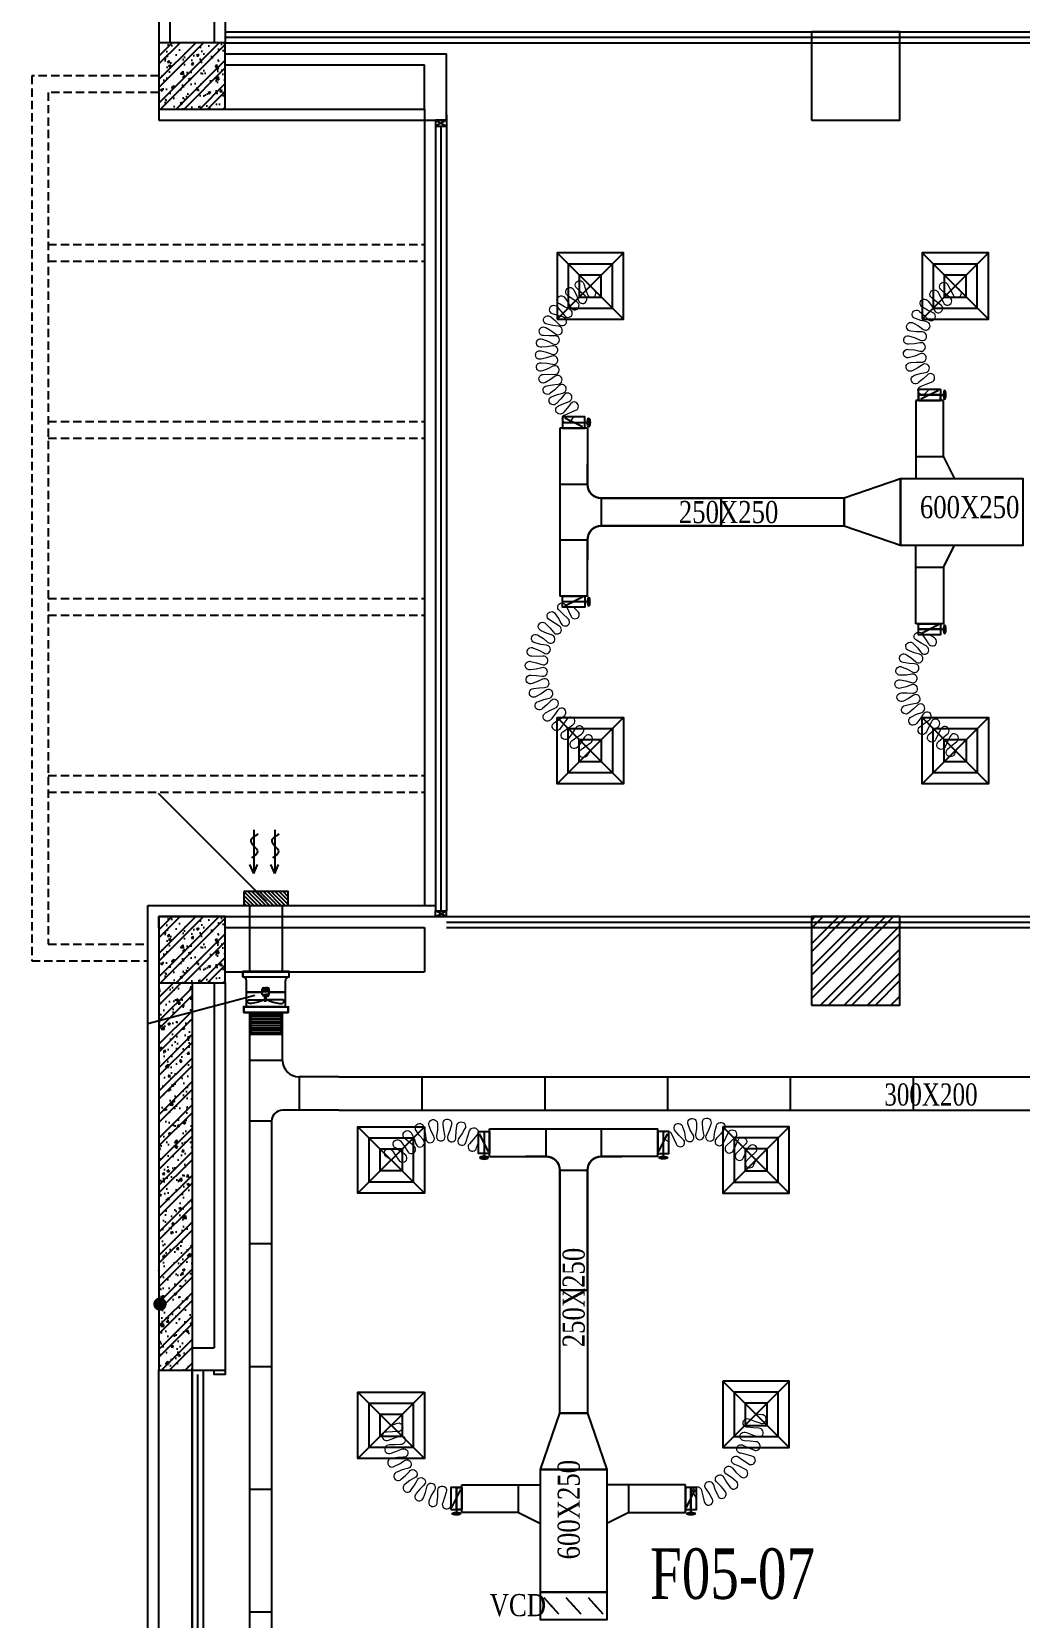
# Model space of a CAD drawing. Header units: metres. Extents: x 352651 to 1421851, y -87441 to -24441.
# Drawn here: x 723332 to 732270, y -62804 to -48460 of the extents above; entities that cross this region are included whole.
import ezdxf
from ezdxf.enums import TextEntityAlignment as Align

# ---------------------------------------------------------------- set-up
doc = ezdxf.new("R2010")
doc.units = ezdxf.units.M
doc.header["$LTSCALE"] = 300
doc.header["$MEASUREMENT"] = 0
doc.linetypes.add('DASHED2', pattern=[0.375, 0.25, -0.125])
for name, color, linetype in [('100', 2, 'CONTINUOUS'), ('bat noi mem', 4, 'CONTINUOUS'), ('CUA', 8, 'CONTINUOUS'), ('CUAGIO', 2, 'CONTINUOUS'), ('dien', 2, 'CONTINUOUS'), ('HATCH', 145, 'CONTINUOUS'), ('KHUAT', 8, 'DASHED2'), ('KT', 1, 'CONTINUOUS'), ('NOITHAT', 145, 'CONTINUOUS'), ('THAY', 9, 'CONTINUOUS'), ('TUONG', 7, 'CONTINUOUS'), ('vach', 6, 'CONTINUOUS')]:
    doc.layers.add(name, color=color, linetype=linetype)
doc.layers.add('noi mem', color=5, linetype='BATTING', lineweight=0)
doc.styles.add('PHU', font='vntimeh.shx', dxfattribs={"width": 0.8})
doc.styles.add('ROMANS', font='romans.shx', dxfattribs={"width": 0.75, "bigfont": 'romancvn.shx'})
doc.linetypes.add('BATTING', pattern='A,0.0001,-0.1,[134,ltypeshp.shx,S=0.1,R=0,X=-0.1,Y=0],-0.2,[134,ltypeshp.shx,S=0.1,R=180,X=0.1,Y=0],-0.1', length=0.4001)

# ---------------------------------------------------------------- blocks, each defined once
blk = doc.blocks.new('cot1')
at = {"layer": 'vach'}
blk.add_lwpolyline([(-400, -400), (400, -400), (400, 400), (-400, 400)], close=True, dxfattribs=at)
blk = doc.blocks.new('SAD')
at = {"layer": 'CUAGIO', "color": 8}
for p, q in [((-300, -300), (300, 300)), ((300, -300), (-300, 300))]:
    blk.add_line(p, q, dxfattribs=at)
at = {"layer": 'CUAGIO'}
blk.add_lwpolyline([(300, -300), (300, 300), (-300, 300), (-300, -300)], close=True, dxfattribs=at)
at = {"layer": 'CUAGIO', "color": 8}
for points in [[(200, -200), (200, 200), (-200, 200), (-200, -200)], [(100, -100), (100, 100), (-100, 100), (-100, -100)]]:
    blk.add_lwpolyline(points, close=True, dxfattribs=at)
blk = doc.blocks.new('1-van gio D200')
at = {"layer": 'CUAGIO'}
h = blk.add_hatch(dxfattribs=at)
h.set_pattern_fill('ANSI31', color=256, scale=100, style=0)
edge = h.paths.add_edge_path()
edge.add_ellipse((486127, -58494), major_axis=(-38.1, 0), ratio=0.310482, start_angle=0, end_angle=360, ccw=False)
for p, q in [((486167, -58437), (486087, -58277)), ((486127, -58257), (486127, -58494))]:
    blk.add_line(p, q, dxfattribs=at)
at = {"layer": 'CUAGIO', "const_width": 3}
for points in [[(486127, -58457), (486177, -58457), (486177, -58257), (486077, -58257), (486077, -58457), (486127, -58457)], [(486167, -58437), (486087, -58277)], [(486127, -58257), (486127, -58494)]]:
    blk.add_lwpolyline(points, dxfattribs=at)
at = {"layer": 'CUAGIO'}
blk.add_lwpolyline([(486177, -58457), (486077, -58457), (486077, -58257), (486177, -58257)], close=True, dxfattribs=at)
at = {"layer": 'CUAGIO', "const_width": 5.35}
blk.add_lwpolyline([(486131, -58357, -1), (486123, -58357, -1)], format="xyb", close=True, dxfattribs=at)
at = {"layer": 'CUAGIO', "extrusion": (0, 0, -1)}
blk.add_ellipse((486127, -58494), major_axis=(-38.1, 0), ratio=0.310482, start_param=-1.570796, end_param=4.712389, dxfattribs=at)
blk = doc.blocks.new('Quat thong gio 2')
at = {"layer": 'CUAGIO', "color": 2}
for p, q in [((604439, -54339), (604439, -54304)), ((604439, -54689), (604439, -54339)), ((604439, -54339), (604676, -54339)), ((604504, -54352), (604504, -54499)), ((604574, -54339), (604574, -54478)), ((604576, -54339), (604576, -54478)), ((604711, -54304), (604711, -54724)), ((604711, -54304), (604711, -54304)), ((604493, -54499), (604493, -54511)), ((604493, -54499), (604512, -54499)), ((604504, -54486), (604497, -54486)), ((604500, -54486), (604500, -54499)), ((604512, -54499), (604512, -54511)), ((604512, -54506), (604535, -54506)), ((604535, -54494), (604551, -54479)), ((604535, -54494), (604535, -54511)), ((604551, -54479), (604551, -54511)), ((604551, -54479), (604598, -54479)), ((604575, -54543), (604575, -54479)), ((604598, -54479), (604598, -54543)), ((604613, -54494), (604613, -54511)), ((604493, -54523), (604493, -54511)), ((604493, -54523), (604512, -54523)), ((604504, -54536), (604497, -54536)), ((604500, -54536), (604500, -54523)), ((604504, -54670), (604504, -54523)), ((604512, -54523), (604512, -54511)), ((604512, -54516), (604535, -54516)), ((604535, -54528), (604535, -54511)), ((604535, -54528), (604551, -54543)), ((604551, -54543), (604551, -54511)), ((604551, -54543), (604598, -54543)), ((604574, -54543), (604574, -54689)), ((604576, -54543), (604576, -54689)), ((604613, -54528), (604613, -54511)), ((604439, -54689), (604676, -54689)), ((604439, -54689), (604439, -54724)), ((604711, -54724), (604711, -54724))]:
    blk.add_line(p, q, dxfattribs=at)
at = {"layer": 'CUAGIO', "color": 2, "const_width": 1}
for points in [[(604439, -54304), (604439, -54339)], [(604439, -54724), (604439, -54689)]]:
    blk.add_lwpolyline(points, dxfattribs=at)
for points in [[(604711, -54304), (604711, -54304, -0.414214), (604676, -54339), (604439, -54339)], [(604711, -54724), (604711, -54724, 0.414214), (604676, -54689), (604439, -54689)]]:
    blk.add_lwpolyline(points, format="xyb", dxfattribs=at)
at = {"layer": 'CUAGIO', "color": 2}
for points in [[(604497, -54486, -0.067078), (604469, -54367, -0.673836), (604504, -54352)], [(604497, -54536, 0.067078), (604469, -54655, 0.673836), (604504, -54670)]]:
    blk.add_lwpolyline(points, format="xyb", dxfattribs=at)
for centre, radius, start, end in [((604676, -54304), 35, 270, 0), ((604575, -54478), 1.5, 213.5573, 326.4427), ((604598, -54494), 15, 0, 90), ((604575, -54544), 1.5, 33.5573, 146.4427), ((604598, -54528), 15, 270, 0), ((604676, -54724), 35, 0, 90)]:
    blk.add_arc(centre, radius, start, end, dxfattribs=at)

msp = doc.modelspace()

# ---------------------------------------------------------------- hatches: boundary and pattern name
at = {"layer": 'dien'}
h = msp.add_hatch(dxfattribs=at)
h.set_pattern_fill('ANSI31', color=256, scale=200, angle=90, style=0)
h.set_pattern_definition([(135, (733969.04, -816146.812), (-17.6776695, -17.6776695), [])])
h.paths.add_polyline_path([(725250.5, -56233.6), (725250.5, -56359.6), (725650.5, -56359.6), (725650.5, -56233.6)])
at = {"layer": 'HATCH', "linetype": 'Continuous'}
h = msp.add_hatch(dxfattribs=at)
h.set_pattern_fill('ANSI32', color=256, scale=400, style=0)
h.set_pattern_definition([(45, (266549.62, -347750.56), (-106.066017, 106.066017), []), (45, (266620.33, -347750.56), (-106.066017, 106.066017), [])])
h.paths.add_polyline_path([(724782.1, -57059.6), (724482.1, -57059.6), (724482.1, -58612.5), (724782.1, -58612.5)])
h.paths.add_polyline_path([(724782.1, -58612.5), (724482.1, -58612.5), (724482.1, -59359.6), (724782.1, -59359.6)])
h.paths.add_polyline_path([(724782.1, -59359.6), (724482.1, -59359.6), (724482.1, -60559.6), (724782.1, -60559.6)])
h = msp.add_hatch(dxfattribs=at)
h.set_pattern_fill('AR-CONC,_O', color=256, scale=30)
h.set_pattern_definition([(50, (266549.62, -347750.56), (215.178055, -18.82564), [22.5, -247.5]), (355, (266549.62, -347750.56), (-41.6254, 225.65764), [18, -198]), (100.4514, (266567.56, -347752.12), (173.552815, 206.83186), [19.12206, -210.34263]), (46.1842, (266549.62, -347690.56), (320.17231, -49.6557), [33.75, -371.25]), (96.6356, (266576.3, -347694.7), (280.39881, 292.23536), [28.68309, -315.5139]), (351.1842, (266549.62, -347690.56), (280.39858, 292.23558), [27, -297]), (21, (266579.62, -347705.56), (179.072116, -120.78567), [22.5, -247.5]), (326, (266579.62, -347705.56), (72.9946, 217.54501), [18, -198]), (71.4514, (266594.55, -347715.62), (252.06679, 96.75915), [19.12206, -210.34263]), (37.5, (266549.624, -347750.556), (3.647957, 99.868156), [0, -195.6, 0, -201, 0, -198.75]), (7.5, (266549.62, -347750.56), (78.920861, 118.323514), [0, -114.6, 0, -191.1, 0, -75.75]), (327.5, (266482.724, -347750.556), (160.146731, -6.766462), [0, -75, 0, -234, 0, -310.5]), (317.5, (266452.72, -347750.56), (174.95585, 30.031495), [0, -97.5, 0, -155.4, 0, -220.5])])
h.paths.add_polyline_path([(724782.1, -57059.6), (724482.1, -57059.6), (724482.1, -57584, -0.5724516), (724526.8, -57610.2, -0.5724516), (724482.1, -57636.4), (724482.1, -58612.5), (724782.1, -58612.5)])
h.paths.add_polyline_path([(724782.1, -58612.5), (724482.1, -58612.5), (724482.1, -59359.6), (724782.1, -59359.6)])
h.paths.add_polyline_path([(724782.1, -59359.6), (724482.1, -59359.6), (724482.1, -60559.6), (724782.1, -60559.6)])
at = {"layer": 'NOITHAT', "linetype": 'Continuous'}
h = msp.add_hatch(dxfattribs=at)
h.set_pattern_fill('ANSI32,_O', color=256, scale=400)
h.set_pattern_definition([(45, (354884.75, -361850.56), (-106.066017, 106.066017), []), (45, (354955.46, -361850.56), (-106.066017, 106.066017), [])])
h.paths.add_polyline_path([(724782.1, -48959.6), (724782.1, -48559.6), (724482.1, -48559.6), (724482.1, -48959.6)])
h.paths.add_polyline_path([(725082.1, -48959.6), (725082.1, -48559.6), (724782.1, -48559.6), (724782.1, -48959.6)])
h.paths.add_polyline_path([(724782.1, -48959.6), (724782.1, -49159.6), (725082.1, -49159.6), (725082.1, -48959.6)])
h.paths.add_polyline_path([(724782.1, -49159.6), (724782.1, -48959.6), (724482.1, -48959.6), (724482.1, -49159.6)])
h = msp.add_hatch(dxfattribs=at)
h.set_pattern_fill('AR-CONC,_O', color=256, scale=30)
h.set_pattern_definition([(50, (354884.75, -361850.56), (215.178055, -18.82564), [22.5, -247.5]), (355, (354884.75, -361850.56), (-41.6254, 225.65764), [18, -198]), (100.4514, (354902.68, -361852.12), (173.552815, 206.83186), [19.12206, -210.34263]), (46.1842, (354884.75, -361790.56), (320.17231, -49.6557), [33.75, -371.25]), (96.6356, (354911.43, -361794.7), (280.39881, 292.23536), [28.68309, -315.5139]), (351.1842, (354884.75, -361790.56), (280.39858, 292.23558), [27, -297]), (21, (354914.75, -361805.56), (179.072116, -120.78567), [22.5, -247.5]), (326, (354914.75, -361805.56), (72.9946, 217.54501), [18, -198]), (71.4514, (354929.68, -361815.62), (252.06679, 96.75915), [19.12206, -210.34263]), (37.5, (354884.75, -361850.556), (3.647957, 99.868156), [0, -195.6, 0, -201, 0, -198.75]), (7.5, (354884.75, -361850.56), (78.920861, 118.323514), [0, -114.6, 0, -191.1, 0, -75.75]), (327.5, (354817.85, -361850.556), (160.146731, -6.766462), [0, -75, 0, -234, 0, -310.5]), (317.5, (354787.85, -361850.56), (174.95585, 30.031495), [0, -97.5, 0, -155.4, 0, -220.5])])
h.paths.add_polyline_path([(724782.1, -48959.6), (724782.1, -48559.6), (724482.1, -48559.6), (724482.1, -48959.6)])
h.paths.add_polyline_path([(725082.1, -48959.6), (725082.1, -48559.6), (724782.1, -48559.6), (724782.1, -48959.6)])
h.paths.add_polyline_path([(724782.1, -48959.6), (724782.1, -49159.6), (725082.1, -49159.6), (725082.1, -48959.6)])
h.paths.add_polyline_path([(724782.1, -49159.6), (724782.1, -48959.6), (724482.1, -48959.6), (724482.1, -49159.6)])
h = msp.add_hatch(dxfattribs=at)
h.set_pattern_fill('ANSI32,_O', color=256, scale=400)
h.set_pattern_definition([(45, (354884.75, -369750.56), (-106.066017, 106.066017), []), (45, (354955.46, -369750.56), (-106.066017, 106.066017), [])])
h.paths.add_polyline_path([(724782.1, -56859.6), (724782.1, -56459.6), (724482.1, -56459.6), (724482.1, -56859.6)])
h.paths.add_polyline_path([(725082.1, -56859.6), (725082.1, -56459.6), (724782.1, -56459.6), (724782.1, -56859.6)])
h.paths.add_polyline_path([(724782.1, -56859.6), (724782.1, -57059.6), (725082.1, -57059.6), (725082.1, -56859.6)])
h.paths.add_polyline_path([(724782.1, -57059.6), (724782.1, -56859.6), (724482.1, -56859.6), (724482.1, -57059.6)])
h = msp.add_hatch(dxfattribs=at)
h.set_pattern_fill('AR-CONC,_O', color=256, scale=30)
h.set_pattern_definition([(50, (354884.75, -369750.56), (215.178055, -18.82564), [22.5, -247.5]), (355, (354884.75, -369750.56), (-41.6254, 225.65764), [18, -198]), (100.4514, (354902.68, -369752.12), (173.552815, 206.83186), [19.12206, -210.34263]), (46.1842, (354884.75, -369690.56), (320.17231, -49.6557), [33.75, -371.25]), (96.6356, (354911.43, -369694.7), (280.39881, 292.23536), [28.68309, -315.5139]), (351.1842, (354884.75, -369690.56), (280.39858, 292.23558), [27, -297]), (21, (354914.75, -369705.56), (179.072116, -120.78567), [22.5, -247.5]), (326, (354914.75, -369705.56), (72.9946, 217.54501), [18, -198]), (71.4514, (354929.68, -369715.62), (252.06679, 96.75915), [19.12206, -210.34263]), (37.5, (354884.75, -369750.556), (3.647957, 99.868156), [0, -195.6, 0, -201, 0, -198.75]), (7.5, (354884.75, -369750.56), (78.920861, 118.323514), [0, -114.6, 0, -191.1, 0, -75.75]), (327.5, (354817.85, -369750.556), (160.146731, -6.766462), [0, -75, 0, -234, 0, -310.5]), (317.5, (354787.85, -369750.56), (174.95585, 30.031495), [0, -97.5, 0, -155.4, 0, -220.5])])
h.paths.add_polyline_path([(724782.1, -56859.6), (724782.1, -56459.6), (724482.1, -56459.6), (724482.1, -56859.6)])
h.paths.add_polyline_path([(725082.1, -56859.6), (725082.1, -56459.6), (724782.1, -56459.6), (724782.1, -56859.6)])
h.paths.add_polyline_path([(724782.1, -56859.6), (724782.1, -57059.6), (725082.1, -57059.6), (725082.1, -56859.6)])
h.paths.add_polyline_path([(724782.1, -57059.6), (724782.1, -56859.6), (724482.1, -56859.6), (724482.1, -57059.6)])
h = msp.add_hatch(dxfattribs=at)
h.set_pattern_fill('ANSI32,_O', color=256, scale=400)
h.set_pattern_definition([(45, (-92358.12, -151621.38), (-106.066017, 106.066017), []), (45, (-92287.41, -151621.38), (-106.066017, 106.066017), [])])
h.paths.add_polyline_path([(730382.1, -57259.6), (731182.1, -57259.6), (731182.1, -56459.6), (730382.1, -56459.6)])

# ---------------------------------------------------------------- linework, layer by layer
at = {"layer": '100', "color": 3}
msp.add_line((724474.5, -55343.7), (725450.4, -56319.6), dxfattribs=at)
at = {"layer": 'bat noi mem'}
for p, q in [((725321, -57327), (725301, -57347)), ((725600.6, -57347), (725301, -57347)), ((725301, -57347), (725321, -57367)), ((725321, -57367), (725301, -57387)), ((725580.6, -57327), (725321, -57327)), ((725580.6, -57367), (725321, -57367)), ((725580.6, -57327), (725600.6, -57347)), ((725600.6, -57347), (725580.6, -57367)), ((725580.6, -57367), (725600.6, -57387)), ((725600.6, -57387), (725301, -57387)), ((725301, -57387), (725321, -57407)), ((725321, -57407), (725301, -57427)), ((725600.6, -57427), (725301, -57427)), ((725301, -57427), (725321, -57447)), ((725321, -57447), (725301, -57467)), ((725600.6, -57467), (725301, -57467)), ((725301, -57467), (725321, -57487)), ((725321, -57487), (725301, -57507)), ((725600.6, -57507), (725301, -57507)), ((725301, -57507), (725321, -57527)), ((725580.6, -57407), (725321, -57407)), ((725580.6, -57447), (725321, -57447)), ((725580.6, -57487), (725321, -57487)), ((725600.6, -57387), (725580.6, -57407)), ((725580.6, -57407), (725600.6, -57427)), ((725600.6, -57427), (725580.6, -57447)), ((725580.6, -57447), (725600.6, -57467)), ((725600.6, -57467), (725580.6, -57487)), ((725580.6, -57487), (725600.6, -57507)), ((725600.6, -57507), (725580.6, -57527)), ((725600.6, -57527), (725301, -57527))]:
    msp.add_line(p, q, dxfattribs=at)
at = {"layer": 'CUA', "linetype": 'Continuous'}
for p, q in [((725082.1, -48459.6), (735882.1, -48459.6)), ((725082.1, -48509.6), (735882.1, -48509.6)), ((725082.1, -48559.6), (735882.1, -48559.6)), ((726982.1, -49312.3), (726982.1, -56406.8)), ((727032.1, -49312.3), (727032.1, -56406.8)), ((727082.1, -49212.3), (727082.1, -56406.8)), ((727082.1, -56459.6), (735882.1, -56459.6)), ((727082.1, -56509.6), (735882.1, -56509.6)), ((727082.1, -56559.6), (735882.1, -56559.6)), ((724782.1, -64559.6), (724782.1, -60559.6)), ((724782.1, -60559.6), (724782.1, -64559.6)), ((724832.1, -60599.6), (724832.1, -64519.6)), ((724882.1, -60559.6), (724882.1, -64559.6))]:
    msp.add_line(p, q, dxfattribs=at)
at = {"layer": 'CUA'}
for p, q in [((727081.7, -49259.6), (726982.1, -49259.6)), ((727081.7, -49259.6), (726982.1, -49312.3)), ((726982.1, -49259.6), (727081.7, -49312.3)), ((726982.1, -49259.6), (726982.1, -49312.3)), ((726982.1, -49312.3), (727081.7, -49312.3)), ((727081.7, -49259.6), (727081.7, -49312.3)), ((726982.1, -56406.8), (727081.7, -56406.8)), ((727081.7, -56459.6), (726982.1, -56406.8)), ((726982.1, -56459.6), (727081.7, -56406.8)), ((726982.1, -56459.6), (726982.1, -56406.8)), ((727081.7, -56459.6), (726982.1, -56459.6)), ((727081.7, -56459.6), (727081.7, -56406.8))]:
    msp.add_line(p, q, dxfattribs=at)
at = {"layer": 'CUA', "linetype": 'Continuous'}
msp.add_lwpolyline([(725082.1, -60559.6), (725082.1, -60599.6), (724982.1, -60599.6), (724982.1, -60559.6)], close=True, dxfattribs=at)
at = {"layer": 'CUAGIO'}
for p, q in [((731575.3, -51792.4), (731325.3, -51792.4)), ((731325.3, -51792.4), (731325.3, -52502.4)), ((731575.3, -52302.4), (731575.3, -51792.4)), ((728357.1, -52042.4), (728107.1, -52042.4)), ((731575.3, -52302.4), (731325.3, -52302.4)), ((731575.3, -52302.4), (731675.3, -52502.4)), ((728357.1, -52552.4), (728107.1, -52552.4)), ((728482.1, -52677.4), (728482.1, -52927.4)), ((728107.1, -53052.4), (728357.1, -53052.4)), ((731325.3, -53812.4), (731325.3, -53102.4)), ((731575.3, -53302.4), (731675.3, -53102.4)), ((731575.3, -53302.4), (731325.3, -53302.4)), ((731575.3, -53302.4), (731575.3, -53812.4)), ((728357.1, -53562.4), (728107.1, -53562.4)), ((731575.3, -53812.4), (731325.3, -53812.4)), ((725300.5, -56359.6), (725300.6, -56955)), ((725600.6, -56955), (725600.5, -56359.6)), ((725240.5, -57005), (725240.5, -56955)), ((725250.5, -56955), (725650.5, -56955)), ((725660.5, -57005), (725660.5, -56955)), ((725250.5, -57327), (725250.5, -57277)), ((725250.5, -57277), (725250.5, -57327)), ((725250.5, -57327), (725650.5, -57327)), ((725600.5, -57327), (725300.5, -57327)), ((725300.6, -57327), (725300.6, -57759.6)), ((725600.6, -57753.6), (725600.6, -57327)), ((725650.5, -57327), (725650.5, -57277)), ((725650.5, -57327), (725650.5, -57277)), ((725300.6, -57759.6), (725300.6, -63914)), ((725600.6, -57759.6), (725300.6, -57759.6)), ((726109.7, -57909.6), (725750.6, -57909.6)), ((725750.6, -57909.6), (725750.6, -58209.6)), ((726109.7, -57909.6), (735340.6, -57909.6)), ((726860.6, -57909.6), (726860.6, -58209.6)), ((727970.6, -57909.6), (727970.6, -58209.6)), ((729080.6, -57909.6), (729080.6, -58209.6)), ((730190.6, -57909.6), (730190.6, -58209.6)), ((731300.6, -57909.6), (731300.6, -58209.6)), ((731300.6, -57909.6), (731300.6, -58209.6)), ((726109.7, -58209.6), (725600.6, -58209.6)), ((726109.7, -58209.6), (739890.1, -58209.5)), ((725500.6, -58309.6), (725300.6, -58309.6)), ((725500.6, -58303.6), (725500.6, -63913.4)), ((727472.1, -58628), (727472.1, -58378)), ((727982.1, -58628), (727982.1, -58378)), ((728482.1, -58378), (728482.1, -58628)), ((728992.1, -58628), (728992.1, -58378)), ((728107.1, -58753), (728357.1, -58753)), ((725500.6, -59419.6), (725300.6, -59419.6)), ((725500.6, -60529.6), (725300.6, -60529.6)), ((725500.6, -61639.6), (725300.6, -61639.6)), ((727222.1, -61846.1), (727222.1, -61596.1)), ((727222.1, -61596.1), (727932.1, -61596.1)), ((727732.1, -61846.1), (727732.1, -61596.1)), ((729242.1, -61596.1), (728532.1, -61596.1)), ((728732.1, -61846.1), (728732.1, -61596.1)), ((729242.1, -61846.1), (729242.1, -61596.1)), ((727732.1, -61846.1), (727222.1, -61846.1)), ((727732.1, -61846.1), (727932.1, -61946.1)), ((728732.1, -61846.1), (728532.1, -61946.1)), ((728732.1, -61846.1), (729242.1, -61846.1)), ((728532.1, -62568), (727932.1, -62568)), ((728099, -62767.3), (727965.1, -62618.7)), ((728299, -62767.3), (728165.1, -62618.7)), ((728499, -62767.3), (728365.1, -62618.7)), ((725500.6, -62749.6), (725300.6, -62749.6))]:
    msp.add_line(p, q, dxfattribs=at)
at = {"layer": 'CUAGIO', "ltscale": 1.5}
for p, q in [((728107.1, -52042.4), (728107.1, -53562.4)), ((727472.1, -58378), (728992.1, -58378))]:
    msp.add_line(p, q, dxfattribs=at)
at = {"layer": 'CUAGIO', "color": 6, "ltscale": 100}
for p, q in [((725340, -55675), (725340, -56070)), ((725530, -55675), (725530, -56070)), ((725340, -56070), (725305.2, -55988.6)), ((725340, -56070), (725374.8, -55988.6)), ((725530, -56070), (725495.2, -55988.6)), ((725530, -56070), (725564.8, -55988.6))]:
    msp.add_line(p, q, dxfattribs=at)
at = {"layer": 'CUAGIO', "color": 2}
for p, q in [((725300.5, -56955), (725600.5, -56955)), ((725600.5, -57327), (725300.5, -57327))]:
    msp.add_line(p, q, dxfattribs=at)
at = {"layer": 'CUAGIO', "color": 3}
msp.add_line((724382.1, -57425.8), (725350.8, -57170.9), dxfattribs=at)
at = {"layer": 'CUAGIO'}
for points in [[(731550.3, -51792.4), (731550.3, -51742.4), (731350.3, -51742.4), (731350.3, -51792.4)], [(731187.1, -53102.4), (731187.1, -52502.4), (730677.1, -52677.4), (730677.1, -52927.4)], [(730677.1, -52677.4), (729567.1, -52677.4), (729567.1, -52927.4), (730677.1, -52927.4)], [(731550.3, -53812.4), (731550.3, -53862.4), (731350.3, -53862.4), (731350.3, -53812.4)], [(728107.1, -60948), (728107.1, -59838), (728357.1, -59838), (728357.1, -60948)], [(728532.1, -61458), (727932.1, -61458), (728107.1, -60948), (728357.1, -60948)], [(727222.1, -61821.1), (727172.1, -61821.1), (727172.1, -61621.1), (727222.1, -61621.1)], [(729242.1, -61821.1), (729292.1, -61821.1), (729292.1, -61621.1), (729242.1, -61621.1)], [(727932.1, -62568), (728532.1, -62568), (728532.1, -62818), (727932.1, -62818)]]:
    msp.add_lwpolyline(points, close=True, dxfattribs=at)
for points in [[(728357.1, -52042.4), (728357.1, -52552.4, 0.4142136), (728482.1, -52677.4), (729567.1, -52677.4), (729567.1, -52927.4), (728482.1, -52927.4, 0.4142136), (728357.1, -53052.4), (728357.1, -53237.4)], [(728357.1, -53562.4), (728357.1, -53052.4, -0.4142136), (728482.1, -52927.4), (729567.1, -52927.4), (729567.1, -52677.4), (728482.1, -52677.4, -0.4142136), (728357.1, -52552.4), (728357.1, -52367.4)], [(727472.1, -58628), (727982.1, -58628, -0.4142136), (728107.1, -58753), (728107.1, -59838), (728357.1, -59838), (728357.1, -58753, -0.4142136), (728482.1, -58628), (728667.1, -58628)], [(728992.1, -58628), (728482.1, -58628, 0.4142136), (728357.1, -58753), (728357.1, -59838), (728107.1, -59838), (728107.1, -58753, 0.4142136), (727982.1, -58628), (727797.1, -58628)]]:
    msp.add_lwpolyline(points, format="xyb", dxfattribs=at)
at = {"layer": 'CUAGIO', "color": 2}
for points in [[(731187.1, -52502.4), (731187.1, -53102.4), (732297.1, -53102.4), (732297.1, -52502.4)], [(725240.5, -57005), (725660.5, -57005), (725660.5, -56955), (725240.5, -56955)], [(725250.5, -57277), (725650.5, -57277), (725650.5, -57327), (725250.5, -57327)], [(727932.1, -61458), (728532.1, -61458), (728532.1, -62568), (727932.1, -62568)]]:
    msp.add_lwpolyline(points, close=True, dxfattribs=at)
at = {"layer": 'CUAGIO', "const_width": 10}
for points in [[(728027.1, -62693, 1), (728037.1, -62693, 1)], [(728227.1, -62693, 1), (728237.1, -62693, 1)], [(728427.1, -62693, 1), (728437.1, -62693, 1)]]:
    msp.add_lwpolyline(points, format="xyb", close=True, dxfattribs=at)
at = {"layer": 'CUAGIO'}
for centre, radius, start, end in [((725750.6, -57759.6), 150, 180.0053, 270), ((725600.6, -58309.6), 100, 90, 180)]:
    msp.add_arc(centre, radius, start, end, dxfattribs=at)
at = {"layer": 'CUAGIO', "color": 9, "ltscale": 100}
for points in [[(725380, -55713), (725312.5, -55778.5), (725374.5, -55871), (725320.5, -55927)], [(725570, -55713), (725502.5, -55778.5), (725564.5, -55871), (725510.5, -55927)]]:
    msp.add_spline(points, degree=3, dxfattribs=at)
at = {"layer": 'dien'}
msp.add_lwpolyline([(725250.5, -56233.6), (725250.5, -56359.6), (725650.5, -56359.6), (725650.5, -56233.6)], close=True, dxfattribs=at)
at = {"layer": 'KHUAT'}
for p, q in [((723332.1, -48859.6), (723332.1, -56859.6)), ((724482.1, -48859.6), (723332.1, -48859.6)), ((724482.1, -49009.6), (723482.1, -49009.6)), ((723482.1, -49009.6), (723482.1, -56709.6)), ((723482.1, -50384.6), (726882.1, -50384.6)), ((723482.1, -50534.6), (726882.1, -50534.6)), ((723482.1, -51984.6), (726882.1, -51984.6)), ((723482.1, -52134.6), (726882.1, -52134.6)), ((723482.1, -53584.6), (726882.1, -53584.6)), ((723482.1, -53734.6), (726882.1, -53734.6)), ((723482.1, -55184.6), (726882.1, -55184.6)), ((723482.1, -55334.6), (726882.1, -55334.6)), ((723482.1, -56709.6), (724382.1, -56709.6)), ((723332.1, -56859.6), (724382.1, -56859.6))]:
    msp.add_line(p, q, dxfattribs=at)
at = {"layer": 'noi mem', "linetype": 'ByBlock', "ltscale": 1.5}
for points in [[(728232.1, -51942.4), (728199.4, -51982.1, -1.3333333), (728154.8, -51921.8), (728202.4, -51902.1), (728250, -51882.5, 1.3333333), (728205.5, -51822.2), (728172.7, -51861.9), (728139.9, -51901.7, -1.3333333), (728095.3, -51841.4), (728143, -51821.7), (728190.6, -51802.2, 1.3333333), (728146.2, -51741.8), (728113.3, -51781.4), (728078, -51819.5, -1.3333333), (728036.8, -51756.9), (728085.9, -51739.6), (728135.2, -51726.4, 1.3333333), (728098.8, -51660.9), (728061.6, -51695.9), (728021.1, -51728.5, -1.3333333), (727989.5, -51660.4), (728040.5, -51650.5), (728091.3, -51644.7, 1.3333333), (728064.8, -51574.6), (728022.8, -51603.8), (727978, -51630.1, -1.3333333), (727956.7, -51558.1), (728008.7, -51555.8), (728059.7, -51557.5, 1.3333333), (728043.8, -51484.2), (727998, -51506.9), (727949.8, -51526.4, -1.3333333), (727939.3, -51452.2), (727991, -51457.4), (728041.3, -51466.5, 1.3333333), (728036.2, -51391.7), (727987.6, -51407.5), (727937.1, -51419.8, -1.3333333), (727937.5, -51344.8), (727987.9, -51357.5), (728036.3, -51373.9, 1.3333333), (728042.2, -51299.1), (727991.8, -51307.7), (727940, -51312.4, -1.3333333), (727951.4, -51238.3), (727999.4, -51258.3), (728044.9, -51281.5, 1.3333333), (728061.7, -51208.4), (728010.6, -51209.5), (727958.7, -51206.6, -1.3333333), (727980.7, -51134.9), (728025.3, -51161.7), (728066.9, -51191.4, 1.3333333), (728094.2, -51121.5), (728043.5, -51115.1), (727992.6, -51104.7, -1.3333333), (728024.9, -51037), (728065, -51070), (728101.8, -51105.4, 1.3333333), (728139, -51040.3), (728089.8, -51026.6), (728041, -51008.8, -1.3333333), (728082.8, -50946.6), (728117.7, -50985.1), (728149, -51025.5, 1.3333333), (728195.3, -50966.5), (728148.6, -50945.8), (728102.9, -50921, -1.3333333), (728153.4, -50865.6), (728182.3, -50908.8), (728207.3, -50953.3, 1.3333333), (728261.7, -50901.7), (728218.6, -50874.4), (728177, -50843.2, -1.3333333), (728235, -50795.8), (728257.3, -50842.7), (728275.5, -50890.5, 1.3333333), (728336.9, -50847.4), (728298.2, -50814), (728260.5, -50778.8, -1.3333333), (728323.4, -50738), (728340.2, -50786.8), (728356.9, -50835.5, 1.3333333), (728419.8, -50794.7), (728382.1, -50759.6)], [(731450.3, -51692.4), (731413.3, -51727.5, -1.3333333), (731373.1, -51664.1), (731420.6, -51645.6), (731468.1, -51627.3, 1.3333333), (731428.1, -51563.9), (731391.1, -51598.9), (731351.1, -51631.6, -1.3333333), (731315.5, -51565.6), (731364.8, -51550.2), (731414.1, -51540.4, 1.3333333), (731385.4, -51471.1), (731343.6, -51499.1), (731297.9, -51523.1, -1.3333333), (731276.4, -51451.2), (731327.8, -51446.1), (731378.1, -51446.5, 1.3333333), (731364, -51372.8), (731317.4, -51391.8), (731267.7, -51406, -1.3333333), (731261.2, -51331.3), (731312.6, -51336.7), (731361.7, -51347.2, 1.3333333), (731362.8, -51272.2), (731313.4, -51281.4), (731261.9, -51285.2, -1.3333333), (731270.6, -51210.8), (731319.8, -51226.4), (731365.8, -51246.7, 1.3333333), (731382.1, -51173.5), (731331.8, -51172.4), (731280.6, -51165.8, -1.3333333), (731304.2, -51094.6), (731349.2, -51119.9), (731390.1, -51149.1, 1.3333333), (731420.9, -51080.7), (731371.9, -51069.5), (731323, -51052.6, -1.3333333), (731360.6, -50987.7), (731399.5, -51021.6), (731433.7, -51058.4, 1.3333333), (731477.7, -50997.7), (731431.9, -50976.8), (731387.5, -50950.4, -1.3333333), (731437.4, -50894.4), (731468.7, -50935.5), (731494.8, -50978.5, 1.3333333), (731550.1, -50927.8), (731509.5, -50898.1), (731470.5, -50865.3, -1.3333333), (731529, -50818.3), (731552.7, -50863.4), (731576.3, -50908.6, 1.3333333), (731634.8, -50861.7), (731595.8, -50828.8), (731556.9, -50796, -1.3333333), (731615.4, -50749), (731639, -50794.2), (731662.6, -50839.3, 1.3333333), (731721.1, -50792.4), (731682.1, -50759.6)], [(728382.1, -54959.6), (728353, -55001.2, -1.3333333), (728300.1, -54948), (728341.9, -54919.1), (728383.6, -54890.2, 1.3333333), (728330.7, -54837), (728301.6, -54878.7), (728272.5, -54920.3, -1.3333333), (728219.5, -54867.1), (728261.3, -54838.2), (728303, -54809.3, 1.3333333), (728250.1, -54756.1), (728221, -54797.7), (728191.9, -54839.4, -1.3333333), (728139, -54786.2), (728180.7, -54757.3), (728222.5, -54728.4, 1.3333333), (728169.6, -54675.2), (728140.4, -54716.8), (728111.3, -54758.5, -1.3333333), (728058.4, -54705.3), (728100.2, -54676.4), (728141.9, -54647.7, 1.3333333), (728089.3, -54594.3), (728060.1, -54635.8), (728027.4, -54675.5, -1.3333333), (727978.6, -54618.5), (728022.9, -54592.4), (728068.4, -54571.3, 1.3333333), (728025.2, -54510), (727990, -54545.8), (727950.6, -54578.8, -1.3333333), (727913.2, -54513.7), (727961.6, -54496.3), (728010.3, -54484, 1.3333333), (727979.2, -54415.7), (727938, -54444.3), (727893.1, -54469.4, -1.3333333), (727868.5, -54398.6), (727919.3, -54390.4), (727969.3, -54387.4, 1.3333333), (727951.5, -54314.5), (727905.7, -54335), (727856.9, -54351.3, -1.3333333), (727845.9, -54277.1), (727897.4, -54278.5), (727947.1, -54284.9, 1.3333333), (727943.1, -54210), (727894.3, -54221.5), (727843.3, -54228.5, -1.3333333), (727846.4, -54153.5), (727896.6, -54164.5), (727944.3, -54180, 1.3333333), (727954.3, -54105.7), (727904.2, -54108), (727852.9, -54105.3, -1.3333333), (727869.8, -54032.2), (727917.1, -54052.4), (727961.1, -54076.4, 1.3333333), (727984.7, -54005.3), (727935.1, -53998.2), (727885.1, -53986, -1.3333333), (727915.3, -53917.4), (727958.1, -53946), (727996.8, -53977.8, 1.3333333), (728033.3, -53912.3), (727985.8, -53896.1), (727939, -53874.8, -1.3333333), (727981.4, -53813), (728018.1, -53849.1), (728050.3, -53887.5, 1.3333333), (728098.3, -53829.9), (728054.7, -53805.2), (728012.6, -53775.6, -1.3333333), (728065.8, -53722.7), (728095.2, -53765), (728119.6, -53808.8, 1.3333333), (728177.5, -53761.1), (728139.2, -53728.7), (728102.8, -53693.2, -1.3333333), (728163.7, -53649.6), (728185.6, -53695.5), (728207.3, -53741.4, 1.3333333), (728268.4, -53697.9), (728232.1, -53662.4)], [(731697.5, -54944.2), (731674.9, -54990, -1.3333333), (731616.1, -54943.5), (731655.4, -54910.9), (731694.8, -54878.3, 1.3333333), (731636, -54831.8), (731613.4, -54877.6), (731590.7, -54923.5, -1.3333333), (731531.9, -54877), (731571.3, -54844.4), (731610.7, -54811.8, 1.3333333), (731551.8, -54765.2), (731529.2, -54811.1), (731506.6, -54856.9, -1.3333333), (731447.7, -54810.4), (731487.1, -54777.8), (731526.5, -54745.2, 1.3333333), (731467.6, -54698.7), (731445, -54744.6), (731421.2, -54790.3, -1.3333333), (731363.3, -54742.7), (731403.6, -54710.5), (731446, -54683.2, 1.3333333), (731393, -54630.2), (731365.7, -54672.5), (731332.9, -54712.7, -1.3333333), (731285.9, -54654.3), (731332.1, -54630.8), (731379.3, -54613.1, 1.3333333), (731338.7, -54550), (731303, -54585.7), (731262.5, -54618, -1.3333333), (731228.9, -54550.9), (731279, -54537.7), (731328.9, -54530.5, 1.3333333), (731302.6, -54460.2), (731260.2, -54487.5), (731213.7, -54510.5, -1.3333333), (731195, -54437.9), (731246.8, -54435.6), (731297.1, -54439, 1.3333333), (731286.2, -54364.8), (731239, -54382.5), (731188.8, -54395.2, -1.3333333), (731185.8, -54320.3), (731236.9, -54329), (731285.4, -54342.9, 1.3333333), (731290.4, -54268.1), (731240.5, -54275.5), (731188.7, -54277.2, -1.3333333), (731201.7, -54203.4), (731249.8, -54222.6), (731294.2, -54246.5, 1.3333333), (731314.9, -54174.5), (731264.6, -54171.1), (731213.6, -54161.9, -1.3333333), (731241.9, -54092.4), (731284.9, -54121.5), (731323.2, -54154.2, 1.3333333), (731358.7, -54088.1), (731310.2, -54074.2), (731262.3, -54054.4, -1.3333333), (731304.7, -53992.5), (731340.5, -54029.9), (731371.1, -54070.1, 1.3333333), (731419.7, -54013), (731375.3, -53989.1), (731332, -53961.9, -1.3333333), (731384.4, -53908.2), (731412.8, -53950.7), (731441.1, -53993.3, 1.3333333), (731493.5, -53939.7), (731450.3, -53912.4)], [(726582.1, -58659.6), (726540.3, -58630.7, -1.3333333), (726593.2, -58577.6), (726622.2, -58619.4), (726651.1, -58661.2, 1.3333333), (726704.1, -58608.1), (726662.2, -58579.2), (726620.3, -58550.4, -1.3333333), (726673.3, -58497.3), (726702.2, -58539.1), (726729.5, -58581.2, 1.3333333), (726783.9, -58529.6), (726743.4, -58500.1), (726705.5, -58464.9, -1.3333333), (726765.5, -58419.9), (726788.7, -58466.1), (726805.3, -58513.2, 1.3333333), (726870.3, -58475.8), (726837.8, -58437.8), (726809.4, -58394.6, -1.3333333), (726878.4, -58365.2), (726889.9, -58415.6), (726894.8, -58465.3, 1.3333333), (726966.9, -58444.4), (726944.4, -58399.8), (726927.1, -58351.1, -1.3333333), (727001.2, -58339), (727000.3, -58390.6), (726993.2, -58440.1, 1.3333333), (727068.1, -58437), (727056.9, -58388.3), (727051.8, -58336.9, -1.3333333), (727126.6, -58342.8), (727113.4, -58392.8), (727094.7, -58439.1, 1.3333333), (727168.2, -58454), (727169, -58404), (727176.3, -58352.8, -1.3333333), (727247.5, -58376.4), (727222.8, -58421.8), (727193.5, -58462.4, 1.3333333), (727261.4, -58494.3), (727274, -58445.9), (727291.3, -58398, -1.3333333), (727356.1, -58435.6), (727323.1, -58474.4), (727290, -58512.9, 1.3333333), (727354.7, -58550.8), (727372.1, -58503)], [(729092.1, -58503), (729055.2, -58468, -1.3333333), (729115.8, -58423.8), (729137.9, -58469.6), (729159.7, -58515.3, 1.3333333), (729220.5, -58471.4), (729183.9, -58436.3), (729151, -58396.2, -1.3333333), (729216.4, -58359.5), (729233.4, -58408.6), (729241.5, -58457.7, 1.3333333), (729312, -58432), (729286.7, -58389.3), (729268.2, -58340.7, -1.3333333), (729341.9, -58326.8), (729342.4, -58378.7), (729334.5, -58427.8, 1.3333333), (729409.4, -58425.9), (729399.1, -58377.3), (729396.9, -58325.4, -1.3333333), (729471.2, -58335.6), (729455.2, -58385), (729432.1, -58429, 1.3333333), (729503.8, -58451), (729509.4, -58401.7), (729523.9, -58351.8, -1.3333333), (729591.1, -58385), (729560.2, -58426.8), (729524.6, -58462.2, 1.3333333), (729586.3, -58504.8), (729606.9, -58459.1), (729628.9, -58413.3, -1.3333333), (729689.6, -58457.5), (729652.7, -58492.5), (729615.9, -58527.6, 1.3333333), (729676.6, -58571.7), (729698.6, -58525.9), (729720.7, -58480.1, -1.3333333), (729781.3, -58524.3), (729744.5, -58559.3), (729707.7, -58594.4, 1.3333333), (729768.3, -58638.5), (729790.4, -58592.7), (729812.4, -58547, -1.3333333), (729873.1, -58591.1), (729836.3, -58626.2), (729799.5, -58661.2, 1.3333333), (729860.1, -58705.4), (729882.1, -58659.6)], [(729342.1, -61721.1), (729317.3, -61677.2, -1.3333333), (729386.8, -61648.9), (729399.7, -61697.6), (729413.2, -61746.4, 1.3333333), (729482.4, -61717.6), (729457.2, -61673.7), (729429.1, -61632.7, -1.3333333), (729495.9, -61598.6), (729512.6, -61645.3), (729534.6, -61691.5, 1.3333333), (729597.8, -61651.1), (729565.1, -61611.8), (729529.7, -61577, -1.3333333), (729588.7, -61530.7), (729614.1, -61573.4), (729644.5, -61614.6, 1.3333333), (729698.8, -61562.8), (729659.2, -61530.5), (729617.8, -61503, -1.3333333), (729666.9, -61446.4), (729700, -61483.4), (729737.6, -61518, 1.3333333), (729781.1, -61456.9), (729736, -61432.7), (729690.2, -61413.7, -1.3333333), (729727.6, -61348.7), (729767.1, -61378.7), (729810.7, -61405.5, 1.3333333), (729841.7, -61337.2), (729792.8, -61322.1), (729744.2, -61312.1, -1.3333333), (729768.5, -61241.2), (729813, -61263.2), (729860.6, -61281.4, 1.3333333), (729878.4, -61208.5), (729827.8, -61202.7), (729777.6, -61198, -1.3333333), (729794, -61124.8), (729841.4, -61141.9), (729888.8, -61159, 1.3333333), (729905.2, -61085.8), (729855, -61081.1), (729804.8, -61076.4, -1.3333333), (729821.1, -61003.2), (729868.6, -61020.3), (729916, -61037.5, 1.3333333), (729932.3, -60964.3), (729882.1, -60959.6)], [(726582.1, -61059.6), (726629.6, -61042.1, -1.3333333), (726644.4, -61115.6), (726593.9, -61117.8), (726543.3, -61120.1, 1.3333333), (726558.2, -61193.6), (726605.6, -61176.1), (726653.1, -61158.6, -1.3333333), (726667.9, -61232.1), (726617.4, -61234.4), (726566.8, -61236.6, 1.3333333), (726581.6, -61310.1), (726629.1, -61292.6), (726676.5, -61275, -1.3333333), (726691.5, -61348.5), (726641, -61350.9), (726590, -61358, 1.3333333), (726611.5, -61429.8), (726658, -61407.8), (726699.7, -61380.7, -1.3333333), (726730.2, -61449.3), (726682.2, -61462.1), (726634.6, -61481.9, 1.3333333), (726673.5, -61546), (726713, -61512.8), (726746.5, -61476.1, -1.3333333), (726793.3, -61534.7), (726750.1, -61559.2), (726709.1, -61590.4, 1.3333333), (726763, -61642.6), (726792.8, -61600.5), (726815.9, -61556.6, -1.3333333), (726876, -61601.4), (726840.4, -61636.1), (726808.6, -61676.6, 1.3333333), (726873.9, -61713.4), (726892.1, -61665.2), (726903.3, -61616.8, -1.3333333), (726972.8, -61645), (726947.2, -61687.5), (726926.7, -61734.8, 1.3333333), (726999.2, -61753.9), (727004.6, -61702.7), (727004.8, -61652.2, -1.3333333), (727078.9, -61664.1), (727063.3, -61712.1), (727048, -61760.3, 1.3333333), (727122.1, -61771.7), (727122.1, -61721.1)]]:
    msp.add_lwpolyline(points, format="xyb", dxfattribs=at)
at = {"layer": 'THAY'}
for p, q in [((724482.1, -49059.6), (724482.1, -49159.6)), ((724482.1, -49059.6), (724482.1, -49159.6)), ((724382.1, -76159.6), (724382.1, -56359.6)), ((724382.1, -56359.6), (726982.1, -56359.6)), ((724482.1, -56559.6), (724482.1, -56459.6)), ((724482.1, -56559.6), (724482.1, -56459.6))]:
    msp.add_line(p, q, dxfattribs=at)
at = {"layer": 'THAY', "linetype": 'Continuous'}
for p, q in [((726882.1, -49159.6), (726882.1, -56359.6)), ((724482.1, -64559.6), (724482.1, -60559.6))]:
    msp.add_line(p, q, dxfattribs=at)
at = {"layer": 'THAY', "linetype": 'Continuous', "const_width": 60}
msp.add_lwpolyline([(724461.6, -59963.5, 1), (724521.6, -59963.5, 1)], format="xyb", close=True, dxfattribs=at)
at = {"layer": 'TUONG'}
for p, q in [((724482.1, -47859.6), (724482.1, -49259.6)), ((725082.1, -47859.6), (725082.1, -48559.6)), ((724582.1, -48059.6), (724582.1, -48559.6)), ((724982.1, -48059.6), (724982.1, -48559.6)), ((725082.1, -48659.6), (727082.1, -48659.6)), ((725082.1, -48759.6), (726882.1, -48759.6)), ((726882.1, -49159.6), (726882.1, -48759.6)), ((727082.1, -49259.6), (727082.1, -48659.6)), ((725082.1, -49159.6), (726882.1, -49159.6)), ((724482.1, -49259.6), (727082.1, -49259.6)), ((724482.1, -56459.6), (727082.1, -56459.6)), ((724482.1, -56459.6), (724482.1, -60559.6)), ((725082.1, -56559.6), (726882.1, -56559.6)), ((726882.1, -56559.6), (726882.1, -56959.6)), ((724482.1, -57059.6), (724482.1, -60559.6)), ((724782.1, -57059.6), (724782.1, -60559.6)), ((724982.1, -57059.6), (724982.1, -60359.6)), ((725082.1, -56959.6), (726882.1, -56959.6)), ((725082.1, -57059.6), (725082.1, -60559.6)), ((724482.1, -57259.6), (724482.1, -57959.6)), ((724782.1, -60359.6), (724982.1, -60359.6)), ((724482.1, -60559.6), (725082.1, -60559.6))]:
    msp.add_line(p, q, dxfattribs=at)
at = {"layer": 'vach'}
for points in [[(724482.1, -49159.6), (725082.1, -49159.6), (725082.1, -48559.6), (724482.1, -48559.6)], [(724482.1, -57059.6), (725082.1, -57059.6), (725082.1, -56459.6), (724482.1, -56459.6)]]:
    msp.add_lwpolyline(points, close=True, dxfattribs=at)

# ---------------------------------------------------------------- block references
at = {"layer": 'CUAGIO'}
for name, p, rotation in [('SAD', (728382.1, -50759.6), 270), ('SAD', (731682.1, -50759.6), 270), ('1-van gio D200', (673092.9, -537869.4), 90), ('1-van gio D200', (669874.8, -539739.4), 90), ('1-van gio D200', (673092.9, -539989.4), 90), ('SAD', (729882.1, -58659.6), 180), ('SAD', (729882.1, -60959.6), 180)]:
    msp.add_blockref(name, p, dxfattribs=dict(at, rotation=rotation))
at = {"layer": 'CUAGIO', "xscale": -1}
for name, p, rotation in [('1-van gio D200', (669874.8, 434134.6), 90), ('SAD', (728382.1, -54959.6), 270), ('SAD', (731682.1, -54959.6), 270), ('SAD', (726582.1, -58659.6), 180), ('SAD', (726582.1, -61059.6), 180)]:
    msp.add_blockref(name, p, dxfattribs=dict(at, rotation=rotation))
at = {"layer": 'CUAGIO', "color": 2, "rotation": 90}
msp.add_blockref('Quat thong gio 2', (670936.3, -661715.8), dxfattribs=at)
at = {"layer": 'CUAGIO'}
msp.add_blockref('1-van gio D200', (241295, -145.6), dxfattribs=at)
at = {"layer": 'CUAGIO', "xscale": -1}
for p in [(1215169.1, -145.6), (1213299.1, -3363.7), (1215419.1, -3363.7)]:
    msp.add_blockref('1-van gio D200', p, dxfattribs=at)
at = {"layer": 'vach'}
for p in [(730782.1, -48859.6), (730782.1, -56859.6)]:
    msp.add_blockref('cot1', p, dxfattribs=at)

# ---------------------------------------------------------------- texts
at = {"layer": 'CUAGIO', "color": 2, "style": 'PHU', "width": 0.75}
msp.add_text('300x200', height=200, dxfattribs=at).set_placement((731462.8, -58168.1), align=Align.CENTER)
at = {"layer": 'CUAGIO', "color": 2, "char_height": 200, "style": 'PHU'}
for s, insert, width, attachment_point in [('250x250', (730082.8, -52702.1), 788.836, 3), ('600x250', (732262.6, -52657.7), 1155.253, 3), ('VCD', (727472.4, -62584.6), 439.881, 1)]:
    msp.add_mtext(s, dxfattribs=dict(at, insert=insert, width=width, attachment_point=attachment_point))
at = {"layer": 'CUAGIO', "color": 2, "char_height": 200, "attachment_point": 1, "rotation": 90, "style": 'PHU'}
for s, insert, width in [('250x250', (728131.8, -60353.6), 788.836), ('600x250', (728087.4, -62271.4), 1155.253)]:
    msp.add_mtext(s, dxfattribs=dict(at, insert=insert, width=width))
at = {"layer": 'KT', "ltscale": 1.5, "insert": (728922.2, -62172.2), "char_height": 456.096, "width": 2517.297, "attachment_point": 1, "style": 'ROMANS'}
msp.add_mtext('{\\fTimes New Roman|b0|i0|c0|p18;F05-07}', dxfattribs=at)

doc.saveas('drawing.dxf')
